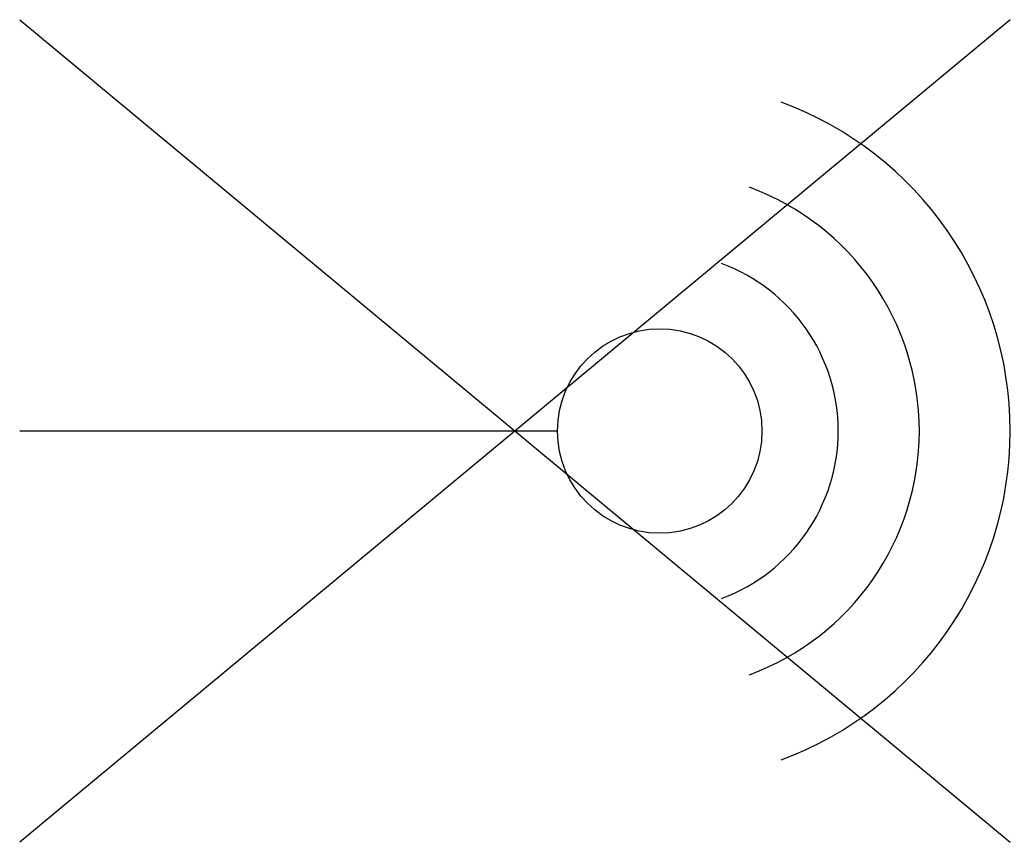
# Model space of a CAD drawing. Header units: metres. Extents: x 0 to 6.1, y -2.53 to 2.53.
import ezdxf

# ---------------------------------------------------------------- set-up
doc = ezdxf.new("R2010")
doc.units = ezdxf.units.M

msp = doc.modelspace()

# ---------------------------------------------------------------- linework, layer by layer
for p, q in [((6.1046, 2.5332), (0, -2.5332)), ((0, 2.5332), (6.1046, -2.5332)), ((3.3146, 0), (0, 0))]:
    msp.add_line(p, q)
msp.add_circle((3.9446, 0), 0.63)
for radius in [2.16, 1.6, 1.1]:
    msp.add_arc((3.9446, 0), radius, 290.24406, 69.75594)

doc.saveas('drawing.dxf')
